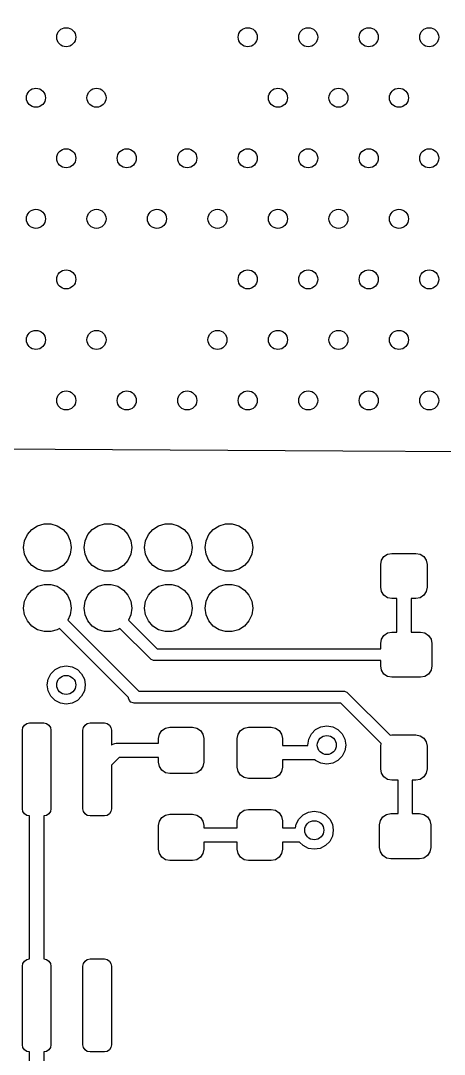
# Model space of a CAD drawing. Extents: x 116 to 183, y -93.2 to -37.6.
# Drawn here: x 134.3 to 143.19, y -70.23 to -48.55 of the extents above; entities that cross this region are included whole.
import ezdxf

# ---------------------------------------------------------------- set-up
doc = ezdxf.new("R2010")
doc.units = 0
doc.layers.add('BLACK', color=7, linetype='CONTINUOUS')

msp = doc.modelspace()

# ---------------------------------------------------------------- linework, layer by layer
at = {"layer": 'BLACK', "linetype": 'CONTINUOUS'}
for p, q in [((141.058239, -57.580626), (133.417123, -57.533748)), ((152.65775, -57.651789), (141.058239, -57.580626)), ((134.53257, -59.222125), (134.652292, -59.145184)), ((134.652292, -59.145184), (134.788843, -59.105089)), ((134.788843, -59.105089), (134.931157, -59.105089)), ((134.931157, -59.105089), (135.067708, -59.145184)), ((135.067708, -59.145184), (135.18743, -59.222125)), ((135.80257, -59.222125), (135.922292, -59.145184)), ((135.922292, -59.145184), (136.058843, -59.105089)), ((136.058843, -59.105089), (136.201157, -59.105089)), ((136.201157, -59.105089), (136.337708, -59.145184)), ((136.337708, -59.145184), (136.45743, -59.222125)), ((137.07257, -59.222125), (137.192292, -59.145184)), ((137.192292, -59.145184), (137.328843, -59.105089)), ((137.328843, -59.105089), (137.471157, -59.105089)), ((137.471157, -59.105089), (137.607708, -59.145184)), ((137.607708, -59.145184), (137.72743, -59.222125)), ((138.34257, -59.222125), (138.462292, -59.145184)), ((138.462292, -59.145184), (138.598843, -59.105089)), ((138.598843, -59.105089), (138.741157, -59.105089)), ((138.741157, -59.105089), (138.877708, -59.145184)), ((138.877708, -59.145184), (138.99743, -59.222125)), ((134.380254, -59.459134), (134.439373, -59.32968)), ((134.439373, -59.32968), (134.53257, -59.222125)), ((135.18743, -59.222125), (135.280627, -59.32968)), ((135.280627, -59.32968), (135.339746, -59.459134)), ((135.650254, -59.459134), (135.709373, -59.32968)), ((135.709373, -59.32968), (135.80257, -59.222125)), ((136.45743, -59.222125), (136.550627, -59.32968)), ((136.550627, -59.32968), (136.609746, -59.459134)), ((136.920254, -59.459134), (136.979373, -59.32968)), ((136.979373, -59.32968), (137.07257, -59.222125)), ((137.72743, -59.222125), (137.820627, -59.32968)), ((137.820627, -59.32968), (137.879746, -59.459134)), ((138.190254, -59.459134), (138.249373, -59.32968)), ((138.249373, -59.32968), (138.34257, -59.222125)), ((138.99743, -59.222125), (139.090627, -59.32968)), ((139.090627, -59.32968), (139.149746, -59.459134)), ((134.36, -59.6), (134.380254, -59.459134)), ((134.380254, -59.740866), (134.36, -59.6)), ((135.339746, -59.459134), (135.36, -59.6)), ((135.36, -59.6), (135.339746, -59.740866)), ((135.63, -59.6), (135.650254, -59.459134)), ((135.650254, -59.740866), (135.63, -59.6)), ((136.609746, -59.459134), (136.63, -59.6)), ((136.63, -59.6), (136.609746, -59.740866)), ((136.9, -59.6), (136.920254, -59.459134)), ((136.920254, -59.740866), (136.9, -59.6)), ((137.879746, -59.459134), (137.9, -59.6)), ((137.9, -59.6), (137.879746, -59.740866)), ((138.17, -59.6), (138.190254, -59.459134)), ((138.190254, -59.740866), (138.17, -59.6)), ((139.149746, -59.459134), (139.17, -59.6)), ((139.17, -59.6), (139.149746, -59.740866)), ((134.439373, -59.87032), (134.380254, -59.740866)), ((135.339746, -59.740866), (135.280627, -59.87032)), ((135.709373, -59.87032), (135.650254, -59.740866)), ((136.609746, -59.740866), (136.550627, -59.87032)), ((136.979373, -59.87032), (136.920254, -59.740866)), ((137.879746, -59.740866), (137.820627, -59.87032)), ((138.249373, -59.87032), (138.190254, -59.740866)), ((139.149746, -59.740866), (139.090627, -59.87032)), ((141.874079, -59.869613), (141.925562, -59.792562)), ((141.925562, -59.792562), (142.002613, -59.741079)), ((142.002613, -59.741079), (142.0935, -59.723)), ((142.0935, -59.723), (142.5935, -59.723)), ((142.5935, -59.723), (142.684387, -59.741079)), ((142.684387, -59.741079), (142.761438, -59.792562)), ((142.761438, -59.792562), (142.812921, -59.869613)), ((134.53257, -59.977875), (134.439373, -59.87032)), ((134.652292, -60.054816), (134.53257, -59.977875)), ((134.788843, -60.094911), (134.652292, -60.054816)), ((135.067708, -60.054816), (134.931157, -60.094911)), ((135.18743, -59.977875), (135.067708, -60.054816)), ((135.280627, -59.87032), (135.18743, -59.977875)), ((135.80257, -59.977875), (135.709373, -59.87032)), ((135.922292, -60.054816), (135.80257, -59.977875)), ((136.058843, -60.094911), (135.922292, -60.054816)), ((136.337708, -60.054816), (136.201157, -60.094911)), ((136.45743, -59.977875), (136.337708, -60.054816)), ((136.550627, -59.87032), (136.45743, -59.977875)), ((137.07257, -59.977875), (136.979373, -59.87032)), ((137.192292, -60.054816), (137.07257, -59.977875)), ((137.328843, -60.094911), (137.192292, -60.054816)), ((137.607708, -60.054816), (137.471157, -60.094911)), ((137.72743, -59.977875), (137.607708, -60.054816)), ((137.820627, -59.87032), (137.72743, -59.977875)), ((138.34257, -59.977875), (138.249373, -59.87032)), ((138.462292, -60.054816), (138.34257, -59.977875)), ((138.598843, -60.094911), (138.462292, -60.054816)), ((138.877708, -60.054816), (138.741157, -60.094911)), ((138.99743, -59.977875), (138.877708, -60.054816)), ((139.090627, -59.87032), (138.99743, -59.977875)), ((141.856, -59.9605), (141.874079, -59.869613)), ((141.856, -60.4355), (141.856, -59.9605)), ((142.812921, -59.869613), (142.831, -59.9605)), ((142.831, -59.9605), (142.831, -60.4355)), ((134.931157, -60.094911), (134.788843, -60.094911)), ((136.201157, -60.094911), (136.058843, -60.094911)), ((137.471157, -60.094911), (137.328843, -60.094911)), ((138.741157, -60.094911), (138.598843, -60.094911)), ((134.439373, -60.59968), (134.53257, -60.492125)), ((134.53257, -60.492125), (134.652292, -60.415184)), ((134.652292, -60.415184), (134.788843, -60.375089)), ((134.788843, -60.375089), (134.931157, -60.375089)), ((134.931157, -60.375089), (135.067708, -60.415184)), ((135.067708, -60.415184), (135.18743, -60.492125)), ((135.18743, -60.492125), (135.280627, -60.59968)), ((135.709373, -60.59968), (135.80257, -60.492125)), ((135.80257, -60.492125), (135.922292, -60.415184)), ((135.922292, -60.415184), (136.058843, -60.375089)), ((136.058843, -60.375089), (136.201157, -60.375089)), ((136.201157, -60.375089), (136.337708, -60.415184)), ((136.337708, -60.415184), (136.45743, -60.492125)), ((136.45743, -60.492125), (136.550627, -60.59968)), ((136.979373, -60.59968), (137.07257, -60.492125)), ((137.07257, -60.492125), (137.192292, -60.415184)), ((137.192292, -60.415184), (137.328843, -60.375089)), ((137.328843, -60.375089), (137.471157, -60.375089)), ((137.471157, -60.375089), (137.607708, -60.415184)), ((137.607708, -60.415184), (137.72743, -60.492125)), ((137.72743, -60.492125), (137.820627, -60.59968)), ((138.249373, -60.59968), (138.34257, -60.492125)), ((138.34257, -60.492125), (138.462292, -60.415184)), ((138.462292, -60.415184), (138.598843, -60.375089)), ((138.598843, -60.375089), (138.741157, -60.375089)), ((138.741157, -60.375089), (138.877708, -60.415184)), ((138.877708, -60.415184), (138.99743, -60.492125)), ((138.99743, -60.492125), (139.090627, -60.59968)), ((141.874079, -60.526387), (141.856, -60.4355)), ((142.831, -60.4355), (142.812921, -60.526387)), ((134.380254, -60.729134), (134.439373, -60.59968)), ((135.280627, -60.59968), (135.339746, -60.729134)), ((135.650254, -60.729134), (135.709373, -60.59968)), ((136.550627, -60.59968), (136.609746, -60.729134)), ((136.920254, -60.729134), (136.979373, -60.59968)), ((137.820627, -60.59968), (137.879746, -60.729134)), ((138.190254, -60.729134), (138.249373, -60.59968)), ((139.090627, -60.59968), (139.149746, -60.729134)), ((141.925562, -60.603438), (141.874079, -60.526387)), ((142.002613, -60.654921), (141.925562, -60.603438)), ((142.0935, -60.673), (142.002613, -60.654921)), ((142.1935, -60.673), (142.0935, -60.673)), ((142.1935, -61.374), (142.1935, -60.673)), ((142.5935, -60.673), (142.4935, -60.673)), ((142.4935, -60.673), (142.4935, -61.374)), ((142.684387, -60.654921), (142.5935, -60.673)), ((142.761438, -60.603438), (142.684387, -60.654921)), ((142.812921, -60.526387), (142.761438, -60.603438)), ((134.36, -60.87), (134.380254, -60.729134)), ((134.380254, -61.010866), (134.36, -60.87)), ((135.339746, -60.729134), (135.36, -60.87)), ((135.36, -60.87), (135.339746, -61.010866)), ((135.63, -60.87), (135.650254, -60.729134)), ((135.650254, -61.010866), (135.63, -60.87)), ((136.609746, -60.729134), (136.63, -60.87)), ((136.63, -60.87), (136.609746, -61.010866)), ((136.9, -60.87), (136.920254, -60.729134)), ((136.920254, -61.010866), (136.9, -60.87)), ((137.879746, -60.729134), (137.9, -60.87)), ((137.9, -60.87), (137.879746, -61.010866)), ((138.17, -60.87), (138.190254, -60.729134)), ((138.190254, -61.010866), (138.17, -60.87)), ((139.149746, -60.729134), (139.17, -60.87)), ((139.17, -60.87), (139.149746, -61.010866)), ((134.439373, -61.14032), (134.380254, -61.010866)), ((134.53257, -61.247875), (134.439373, -61.14032)), ((135.339746, -61.010866), (135.288925, -61.122149)), ((135.288925, -61.122149), (136.772389, -62.605612)), ((135.709373, -61.14032), (135.650254, -61.010866)), ((135.80257, -61.247875), (135.709373, -61.14032)), ((136.609746, -61.010866), (136.558925, -61.122149)), ((136.558925, -61.122149), (137.160776, -61.724)), ((136.979373, -61.14032), (136.920254, -61.010866)), ((137.07257, -61.247875), (136.979373, -61.14032)), ((137.820627, -61.14032), (137.72743, -61.247875)), ((137.879746, -61.010866), (137.820627, -61.14032)), ((138.249373, -61.14032), (138.190254, -61.010866)), ((138.34257, -61.247875), (138.249373, -61.14032)), ((139.090627, -61.14032), (138.99743, -61.247875)), ((139.149746, -61.010866), (139.090627, -61.14032)), ((134.652292, -61.324816), (134.53257, -61.247875)), ((134.788843, -61.364911), (134.652292, -61.324816)), ((134.931157, -61.364911), (134.788843, -61.364911)), ((135.067708, -61.324816), (134.931157, -61.364911)), ((135.110523, -61.297299), (135.067708, -61.324816)), ((136.559849, -62.746626), (135.110523, -61.297299)), ((135.922292, -61.324816), (135.80257, -61.247875)), ((136.058843, -61.364911), (135.922292, -61.324816)), ((136.201157, -61.364911), (136.058843, -61.364911)), ((136.337708, -61.324816), (136.201157, -61.364911)), ((136.380523, -61.297299), (136.337708, -61.324816)), ((137.020612, -61.937388), (136.380523, -61.297299)), ((137.192292, -61.324816), (137.07257, -61.247875)), ((137.328843, -61.364911), (137.192292, -61.324816)), ((137.471157, -61.364911), (137.328843, -61.364911)), ((137.607708, -61.324816), (137.471157, -61.364911)), ((137.72743, -61.247875), (137.607708, -61.324816)), ((138.462292, -61.324816), (138.34257, -61.247875)), ((138.598843, -61.364911), (138.462292, -61.324816)), ((138.741157, -61.364911), (138.598843, -61.364911)), ((138.877708, -61.324816), (138.741157, -61.364911)), ((138.99743, -61.247875), (138.877708, -61.324816)), ((141.856, -61.6115), (141.874079, -61.520613)), ((141.874079, -61.520613), (141.925562, -61.443562)), ((141.925562, -61.443562), (142.002613, -61.392079)), ((142.002613, -61.392079), (142.0935, -61.374)), ((142.0935, -61.374), (142.1935, -61.374)), ((142.4935, -61.374), (142.6935, -61.374)), ((142.6935, -61.374), (142.784387, -61.392079)), ((142.784387, -61.392079), (142.861438, -61.443562)), ((142.861438, -61.443562), (142.912921, -61.520613)), ((142.912921, -61.520613), (142.931, -61.6115)), ((137.160776, -61.724), (141.856, -61.724)), ((141.856, -61.724), (141.856, -61.6115)), ((142.931, -61.6115), (142.931, -62.0865)), ((137.039548, -61.952928), (137.020612, -61.937388)), ((137.039554, -61.952934), (137.039548, -61.952928)), ((137.071415, -61.966131), (137.039554, -61.952934)), ((137.084613, -61.971598), (137.071415, -61.966131)), ((137.084614, -61.971598), (137.084613, -61.971598)), ((137.109, -61.974), (137.084614, -61.971598)), ((141.856, -61.974), (137.109, -61.974)), ((141.856, -62.0865), (141.856, -61.974)), ((134.931393, -62.248886), (135.019886, -62.160393)), ((135.019886, -62.160393), (135.131393, -62.103577)), ((135.131393, -62.103577), (135.255, -62.084)), ((135.255, -62.084), (135.378607, -62.103577)), ((135.378607, -62.103577), (135.490114, -62.160393)), ((135.490114, -62.160393), (135.578607, -62.248886)), ((141.874079, -62.177387), (141.856, -62.0865)), ((141.925562, -62.254438), (141.874079, -62.177387)), ((142.912921, -62.177387), (142.861438, -62.254438)), ((142.931, -62.0865), (142.912921, -62.177387)), ((134.855, -62.484), (134.874577, -62.360393)), ((134.874577, -62.360393), (134.931393, -62.248886)), ((135.578607, -62.248886), (135.635423, -62.360393)), ((135.635423, -62.360393), (135.655, -62.484)), ((142.002613, -62.305921), (141.925562, -62.254438)), ((142.0935, -62.324), (142.002613, -62.305921)), ((142.6935, -62.324), (142.0935, -62.324)), ((142.784387, -62.305921), (142.6935, -62.324)), ((142.861438, -62.254438), (142.784387, -62.305921)), ((134.874577, -62.607607), (134.855, -62.484)), ((134.931393, -62.719114), (134.874577, -62.607607)), ((135.635423, -62.607607), (135.578607, -62.719114)), ((135.655, -62.484), (135.635423, -62.607607)), ((136.772389, -62.605612), (136.778452, -62.613)), ((136.778452, -62.613), (141.0735, -62.613)), ((141.0735, -62.613), (141.097886, -62.615402)), ((141.097886, -62.615402), (141.097887, -62.615402)), ((141.097887, -62.615402), (141.111084, -62.620868)), ((141.111084, -62.620868), (141.142946, -62.634066)), ((141.142946, -62.634066), (141.142951, -62.634071)), ((141.142951, -62.634071), (141.161888, -62.649612)), ((141.161888, -62.649612), (142.053277, -63.541)), ((135.019886, -62.807607), (134.931393, -62.719114)), ((135.131393, -62.864423), (135.019886, -62.807607)), ((135.255, -62.884), (135.131393, -62.864423)), ((135.378607, -62.864423), (135.255, -62.884)), ((135.490114, -62.807607), (135.378607, -62.864423)), ((135.578607, -62.719114), (135.490114, -62.807607)), ((136.561402, -62.762386), (136.559849, -62.746626)), ((136.580066, -62.807446), (136.561402, -62.762386)), ((136.614554, -62.841934), (136.580066, -62.807446)), ((136.659614, -62.860598), (136.614554, -62.841934)), ((136.684, -62.863), (136.659614, -62.860598)), ((141.021724, -62.863), (136.684, -62.863)), ((141.868148, -63.709425), (141.021724, -62.863)), ((134.379174, -63.326184), (134.427837, -63.293668)), ((134.427837, -63.293668), (134.48524, -63.28225)), ((134.48524, -63.28225), (134.78524, -63.28225)), ((134.78524, -63.28225), (134.842643, -63.293668)), ((134.842643, -63.293668), (134.891306, -63.326184)), ((135.649174, -63.326184), (135.697837, -63.293668)), ((135.697837, -63.293668), (135.75524, -63.28225)), ((135.75524, -63.28225), (136.05524, -63.28225)), ((136.05524, -63.28225), (136.112643, -63.293668)), ((136.112643, -63.293668), (136.161306, -63.326184)), ((134.33524, -63.43225), (134.346658, -63.374847)), ((134.33524, -65.08225), (134.33524, -63.43225)), ((134.346658, -63.374847), (134.379174, -63.326184)), ((134.891306, -63.326184), (134.923822, -63.374847)), ((134.923822, -63.374847), (134.93524, -63.43225)), ((134.93524, -63.43225), (134.93524, -65.08225)), ((135.60524, -63.43225), (135.616658, -63.374847)), ((135.60524, -65.08225), (135.60524, -63.43225)), ((135.616658, -63.374847), (135.649174, -63.326184)), ((136.161306, -63.326184), (136.193822, -63.374847)), ((136.193822, -63.374847), (136.20524, -63.43225)), ((136.20524, -63.43225), (136.20524, -63.74625)), ((137.193, -63.6075), (137.211079, -63.516613)), ((137.211079, -63.516613), (137.262562, -63.439562)), ((137.262562, -63.439562), (137.339613, -63.388079)), ((137.339613, -63.388079), (137.4305, -63.37)), ((137.4305, -63.37), (137.9055, -63.37)), ((137.9055, -63.37), (137.996387, -63.388079)), ((137.996387, -63.388079), (138.073438, -63.439562)), ((138.073438, -63.439562), (138.124921, -63.516613)), ((138.124921, -63.516613), (138.143, -63.6075)), ((138.844, -63.6075), (138.862079, -63.516613)), ((138.862079, -63.516613), (138.913562, -63.439562)), ((138.913562, -63.439562), (138.990613, -63.388079)), ((138.990613, -63.388079), (139.0815, -63.37)), ((139.0815, -63.37), (139.5565, -63.37)), ((139.5565, -63.37), (139.647387, -63.388079)), ((139.647387, -63.388079), (139.724438, -63.439562)), ((139.724438, -63.439562), (139.775921, -63.516613)), ((139.775921, -63.516613), (139.794, -63.6075)), ((140.344424, -63.621381), (140.40124, -63.509874)), ((140.40124, -63.509874), (140.489733, -63.421381)), ((140.489733, -63.421381), (140.60124, -63.364565)), ((140.60124, -63.364565), (140.724847, -63.344988)), ((140.724847, -63.344988), (140.848454, -63.364565)), ((140.848454, -63.364565), (140.959961, -63.421381)), ((140.959961, -63.421381), (141.048454, -63.509874)), ((141.048454, -63.509874), (141.10527, -63.621381)), ((142.053277, -63.541), (142.0935, -63.533)), ((142.0935, -63.533), (142.5935, -63.533)), ((142.5935, -63.533), (142.684387, -63.551079)), ((136.20524, -63.74625), (136.221655, -63.732779)), ((136.221655, -63.732779), (136.253329, -63.719659)), ((136.253329, -63.719659), (136.275726, -63.710382)), ((136.275726, -63.710382), (136.30499, -63.7075)), ((136.30499, -63.7075), (137.193, -63.7075)), ((137.193, -63.7075), (137.193, -63.6075)), ((138.143, -63.6075), (138.143, -64.1075)), ((138.844, -64.2075), (138.844, -63.6075)), ((139.794, -63.6075), (139.794, -63.7575)), ((140.324847, -63.744988), (140.344424, -63.621381)), ((140.326829, -63.7575), (140.324847, -63.744988)), ((141.10527, -63.621381), (141.124847, -63.744988)), ((141.124847, -63.744988), (141.10527, -63.868595)), ((141.856, -63.7705), (141.868148, -63.709425)), ((142.684387, -63.551079), (142.761438, -63.602562)), ((142.761438, -63.602562), (142.812921, -63.679613)), ((142.812921, -63.679613), (142.831, -63.7705)), ((139.794, -63.7575), (140.326829, -63.7575)), ((141.10527, -63.868595), (141.048454, -63.980102)), ((141.856, -64.2455), (141.856, -63.7705)), ((142.831, -63.7705), (142.831, -64.2455)), ((136.367122, -64.0075), (136.20524, -64.169382)), ((136.20524, -64.169382), (136.20524, -65.08225)), ((137.193, -64.0075), (136.367122, -64.0075)), ((137.193, -64.1075), (137.193, -64.0075)), ((137.211079, -64.198387), (137.193, -64.1075)), ((138.143, -64.1075), (138.124921, -64.198387)), ((140.478638, -64.0575), (139.794, -64.0575)), ((139.794, -64.0575), (139.794, -64.2075)), ((140.489733, -64.068595), (140.478638, -64.0575)), ((140.60124, -64.125411), (140.489733, -64.068595)), ((140.724847, -64.144988), (140.60124, -64.125411)), ((140.848454, -64.125411), (140.724847, -64.144988)), ((140.959961, -64.068595), (140.848454, -64.125411)), ((141.048454, -63.980102), (140.959961, -64.068595)), ((137.262562, -64.275438), (137.211079, -64.198387)), ((137.339613, -64.326921), (137.262562, -64.275438)), ((137.4305, -64.345), (137.339613, -64.326921)), ((137.9055, -64.345), (137.4305, -64.345)), ((137.996387, -64.326921), (137.9055, -64.345)), ((138.073438, -64.275438), (137.996387, -64.326921)), ((138.124921, -64.198387), (138.073438, -64.275438)), ((138.862079, -64.298387), (138.844, -64.2075)), ((138.913562, -64.375438), (138.862079, -64.298387)), ((138.990613, -64.426921), (138.913562, -64.375438)), ((139.724438, -64.375438), (139.647387, -64.426921)), ((139.775921, -64.298387), (139.724438, -64.375438)), ((139.794, -64.2075), (139.775921, -64.298387)), ((141.874079, -64.336387), (141.856, -64.2455)), ((141.925562, -64.413438), (141.874079, -64.336387)), ((142.812921, -64.336387), (142.761438, -64.413438)), ((142.831, -64.2455), (142.812921, -64.336387)), ((139.0815, -64.445), (138.990613, -64.426921)), ((139.5565, -64.445), (139.0815, -64.445)), ((139.647387, -64.426921), (139.5565, -64.445)), ((142.002613, -64.464921), (141.925562, -64.413438)), ((142.0935, -64.483), (142.002613, -64.464921)), ((142.22, -64.483), (142.0935, -64.483)), ((142.22, -65.184), (142.22, -64.483)), ((142.5935, -64.483), (142.52, -64.483)), ((142.52, -64.483), (142.52, -65.184)), ((142.684387, -64.464921), (142.5935, -64.483)), ((142.761438, -64.413438), (142.684387, -64.464921)), ((134.346658, -65.139653), (134.33524, -65.08225)), ((134.379174, -65.188316), (134.346658, -65.139653)), ((134.427837, -65.220832), (134.379174, -65.188316)), ((134.48524, -65.23225), (134.427837, -65.220832)), ((134.48524, -68.23225), (134.48524, -65.23225)), ((134.842643, -65.220832), (134.78524, -65.23225)), ((134.78524, -65.23225), (134.78524, -68.23225)), ((134.891306, -65.188316), (134.842643, -65.220832)), ((134.923822, -65.139653), (134.891306, -65.188316)), ((134.93524, -65.08225), (134.923822, -65.139653)), ((135.616658, -65.139653), (135.60524, -65.08225)), ((135.649174, -65.188316), (135.616658, -65.139653)), ((135.697837, -65.220832), (135.649174, -65.188316)), ((135.75524, -65.23225), (135.697837, -65.220832)), ((136.05524, -65.23225), (135.75524, -65.23225)), ((136.112643, -65.220832), (136.05524, -65.23225)), ((136.161306, -65.188316), (136.112643, -65.220832)), ((136.193822, -65.139653), (136.161306, -65.188316)), ((136.20524, -65.08225), (136.193822, -65.139653)), ((137.211079, -65.341613), (137.262562, -65.264562)), ((137.262562, -65.264562), (137.339613, -65.213079)), ((137.339613, -65.213079), (137.4305, -65.195)), ((137.4305, -65.195), (137.9055, -65.195)), ((137.9055, -65.195), (137.996387, -65.213079)), ((137.996387, -65.213079), (138.073438, -65.264562)), ((138.073438, -65.264562), (138.124921, -65.341613)), ((138.844, -65.3325), (138.862079, -65.241613)), ((138.862079, -65.241613), (138.913562, -65.164562)), ((138.913562, -65.164562), (138.990613, -65.113079)), ((138.990613, -65.113079), (139.0815, -65.095)), ((139.0815, -65.095), (139.5565, -65.095)), ((139.5565, -65.095), (139.647387, -65.113079)), ((139.647387, -65.113079), (139.724438, -65.164562)), ((139.724438, -65.164562), (139.775921, -65.241613)), ((139.775921, -65.241613), (139.794, -65.3325)), ((140.138393, -65.296886), (140.226886, -65.208393)), ((140.226886, -65.208393), (140.338393, -65.151577)), ((140.338393, -65.151577), (140.462, -65.132)), ((140.462, -65.132), (140.585607, -65.151577)), ((140.585607, -65.151577), (140.697114, -65.208393)), ((140.697114, -65.208393), (140.785607, -65.296886)), ((141.850579, -65.330613), (141.902062, -65.253562)), ((141.902062, -65.253562), (141.979113, -65.202079)), ((141.979113, -65.202079), (142.07, -65.184)), ((142.07, -65.184), (142.22, -65.184)), ((142.52, -65.184), (142.67, -65.184)), ((142.67, -65.184), (142.760887, -65.202079)), ((142.760887, -65.202079), (142.837938, -65.253562)), ((142.837938, -65.253562), (142.889421, -65.330613)), ((137.193, -65.4325), (137.211079, -65.341613)), ((137.193, -65.9325), (137.193, -65.4325)), ((138.124921, -65.341613), (138.143, -65.4325)), ((138.143, -65.4325), (138.143, -65.4825)), ((138.143, -65.4825), (138.844, -65.4825)), ((138.844, -65.4825), (138.844, -65.3325)), ((139.794, -65.3325), (139.794, -65.4825)), ((139.794, -65.4825), (140.06984, -65.4825)), ((140.06984, -65.4825), (140.081577, -65.408393)), ((140.081577, -65.408393), (140.138393, -65.296886)), ((140.785607, -65.296886), (140.842423, -65.408393)), ((140.842423, -65.408393), (140.862, -65.532)), ((141.8325, -65.4215), (141.850579, -65.330613)), ((141.8325, -65.8965), (141.8325, -65.4215)), ((142.889421, -65.330613), (142.9075, -65.4215)), ((142.9075, -65.4215), (142.9075, -65.8965)), ((140.842423, -65.655607), (140.785607, -65.767114)), ((140.862, -65.532), (140.842423, -65.655607)), ((138.844, -65.7825), (138.143, -65.7825)), ((138.143, -65.7825), (138.143, -65.9325)), ((138.844, -65.9325), (138.844, -65.7825)), ((140.153779, -65.7825), (139.794, -65.7825)), ((139.794, -65.7825), (139.794, -65.9325)), ((140.226886, -65.855607), (140.153779, -65.7825)), ((140.338393, -65.912423), (140.226886, -65.855607)), ((140.462, -65.932), (140.338393, -65.912423)), ((140.585607, -65.912423), (140.462, -65.932)), ((140.697114, -65.855607), (140.585607, -65.912423)), ((140.785607, -65.767114), (140.697114, -65.855607)), ((141.850579, -65.987387), (141.8325, -65.8965)), ((142.9075, -65.8965), (142.889421, -65.987387)), ((137.211079, -66.023387), (137.193, -65.9325)), ((137.262562, -66.100438), (137.211079, -66.023387)), ((137.339613, -66.151921), (137.262562, -66.100438)), ((138.073438, -66.100438), (137.996387, -66.151921)), ((138.124921, -66.023387), (138.073438, -66.100438)), ((138.143, -65.9325), (138.124921, -66.023387)), ((138.862079, -66.023387), (138.844, -65.9325)), ((138.913562, -66.100438), (138.862079, -66.023387)), ((138.990613, -66.151921), (138.913562, -66.100438)), ((139.724438, -66.100438), (139.647387, -66.151921)), ((139.775921, -66.023387), (139.724438, -66.100438)), ((139.794, -65.9325), (139.775921, -66.023387)), ((141.902062, -66.064438), (141.850579, -65.987387)), ((141.979113, -66.115921), (141.902062, -66.064438)), ((142.07, -66.134), (141.979113, -66.115921)), ((142.67, -66.134), (142.07, -66.134)), ((142.760887, -66.115921), (142.67, -66.134)), ((142.837938, -66.064438), (142.760887, -66.115921)), ((142.889421, -65.987387), (142.837938, -66.064438)), ((137.4305, -66.17), (137.339613, -66.151921)), ((137.9055, -66.17), (137.4305, -66.17)), ((137.996387, -66.151921), (137.9055, -66.17)), ((139.0815, -66.17), (138.990613, -66.151921)), ((139.5565, -66.17), (139.0815, -66.17)), ((139.647387, -66.151921), (139.5565, -66.17)), ((134.346658, -68.324847), (134.379174, -68.276184)), ((134.379174, -68.276184), (134.427837, -68.243668)), ((134.427837, -68.243668), (134.48524, -68.23225)), ((134.78524, -68.23225), (134.842643, -68.243668)), ((134.842643, -68.243668), (134.891306, -68.276184)), ((134.891306, -68.276184), (134.923822, -68.324847)), ((135.616658, -68.324847), (135.649174, -68.276184)), ((135.649174, -68.276184), (135.697837, -68.243668)), ((135.697837, -68.243668), (135.75524, -68.23225)), ((135.75524, -68.23225), (136.05524, -68.23225)), ((136.05524, -68.23225), (136.112643, -68.243668)), ((136.112643, -68.243668), (136.161306, -68.276184)), ((136.161306, -68.276184), (136.193822, -68.324847)), ((134.33524, -68.38225), (134.346658, -68.324847)), ((134.33524, -70.03225), (134.33524, -68.38225)), ((134.923822, -68.324847), (134.93524, -68.38225)), ((134.93524, -68.38225), (134.93524, -70.03225)), ((135.60524, -68.38225), (135.616658, -68.324847)), ((135.60524, -70.03225), (135.60524, -68.38225)), ((136.193822, -68.324847), (136.20524, -68.38225)), ((136.20524, -68.38225), (136.20524, -70.03225)), ((134.346658, -70.089653), (134.33524, -70.03225)), ((134.93524, -70.03225), (134.923822, -70.089653)), ((135.616658, -70.089653), (135.60524, -70.03225)), ((136.20524, -70.03225), (136.193822, -70.089653)), ((134.379174, -70.138316), (134.346658, -70.089653)), ((134.427837, -70.170832), (134.379174, -70.138316)), ((134.48524, -70.18225), (134.427837, -70.170832)), ((134.48524, -70.844666), (134.48524, -70.18225)), ((134.842643, -70.170832), (134.78524, -70.18225)), ((134.78524, -70.18225), (134.78524, -70.82925)), ((134.891306, -70.138316), (134.842643, -70.170832)), ((134.923822, -70.089653), (134.891306, -70.138316)), ((135.649174, -70.138316), (135.616658, -70.089653)), ((135.697837, -70.170832), (135.649174, -70.138316)), ((135.75524, -70.18225), (135.697837, -70.170832)), ((136.05524, -70.18225), (135.75524, -70.18225)), ((136.112643, -70.170832), (136.05524, -70.18225)), ((136.161306, -70.138316), (136.112643, -70.170832)), ((136.193822, -70.089653), (136.161306, -70.138316))]:
    msp.add_line(p, q, dxfattribs=at)
at = {"layer": 'BLACK'}
for centre in [(135.255, -48.895), (139.065, -48.895), (140.335, -48.895), (141.605, -48.895), (142.875, -48.895), (134.62, -50.165), (135.89, -50.165), (139.7, -50.165), (140.97, -50.165), (142.24, -50.165), (135.255, -51.435), (136.525, -51.435), (137.795, -51.435), (139.065, -51.435), (140.335, -51.435), (141.605, -51.435), (142.875, -51.435), (134.62, -52.705), (135.89, -52.705), (137.16, -52.705), (138.43, -52.705), (139.7, -52.705), (140.97, -52.705), (142.24, -52.705), (135.255, -53.975), (139.065, -53.975), (140.335, -53.975), (141.605, -53.975), (142.875, -53.975), (134.62, -55.245), (135.89, -55.245), (138.43, -55.245), (139.7, -55.245), (140.97, -55.245), (142.24, -55.245), (135.255, -56.515), (136.525, -56.515), (137.795, -56.515), (139.065, -56.515), (140.335, -56.515), (141.605, -56.515), (142.875, -56.515), (135.255, -62.484), (140.724847, -63.744988), (140.462, -65.532)]:
    msp.add_circle(centre, 0.2, dxfattribs=at)
msp.add_arc((149.479, -71.074279), 33.493849, -399.6709423, -140.3290577, dxfattribs=at)

doc.saveas('drawing.dxf')
